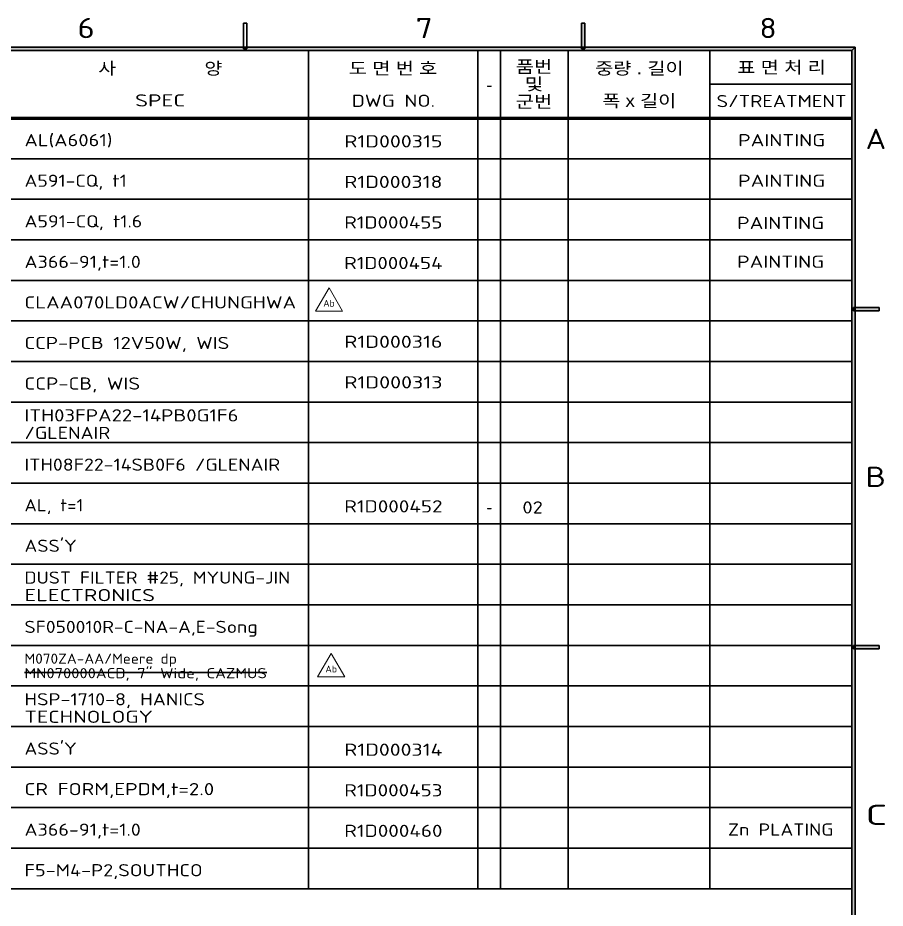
# Model space of a CAD drawing. Extents: x 23 to 417, y 3 to 294.
# Drawn here: x 286.4 to 414.7, y 159.9 to 291.6 of the extents above; entities that cross this region are included whole.
import ezdxf
from ezdxf.enums import TextEntityAlignment as Align

# ---------------------------------------------------------------- set-up
doc = ezdxf.new("R2010")
doc.units = 0
doc.layers.get('0').update_dxf_attribs({"lineweight": 13})
doc.layers.add('3', color=7, linetype='Continuous', lineweight=13)
doc.layers.add('5', color=7, linetype='Continuous', lineweight=13)
doc.styles.get("Standard").update_dxf_attribs({"font": 'isocp.shx'})
doc.styles.add('굴림', font='Gulim.ttf')

# ---------------------------------------------------------------- blocks, each defined once
blk = doc.blocks.new('BLOCK2378')
at = {"layer": '3', "color": 7, "lineweight": 13}
blk.add_text('A', height=3, dxfattribs=at).set_placement((411.78, 272.19), (414.82, 272.19), align=Align.FIT)
blk = doc.blocks.new('BLOCK2379')
at = {"layer": '3', "color": 7, "lineweight": 13}
blk.add_text('B', height=3, dxfattribs=at).set_placement((411.77, 222.19), (414.81, 222.19), align=Align.FIT)
blk = doc.blocks.new('BLOCK2380')
at = {"layer": '3', "color": 7, "lineweight": 13}
blk.add_text('C', height=3, dxfattribs=at).set_placement((411.77, 172.19), (415, 172.19), align=Align.FIT)
blk = doc.blocks.new('BLOCK2404')
at = {"layer": '3', "color": 7, "lineweight": 13}
blk.add_text('6', height=3, dxfattribs=at).set_placement((295.22, 288.59), (297.76, 288.59), align=Align.FIT)
blk = doc.blocks.new('BLOCK2406')
at = {"layer": '3', "color": 7, "lineweight": 13}
blk.add_text('7', height=3, dxfattribs=at).set_placement((345.22, 288.59), (347.76, 288.59), align=Align.FIT)
blk = doc.blocks.new('BLOCK2407')
at = {"layer": '3', "color": 7, "lineweight": 13}
blk.add_text('8', height=3, dxfattribs=at).set_placement((396.08, 288.59), (398.62, 288.59), align=Align.FIT)
blk = doc.blocks.new('BLOCK2432')
at = {"layer": '5', "color": 7, "lineweight": 13}
blk.add_text('DWG NO.', height=1.8, dxfattribs=at).set_placement((335.77, 278.43), (348.09, 278.43), align=Align.FIT)
blk = doc.blocks.new('BLOCK2434')
at = {"layer": '5', "color": 7, "lineweight": 13}
blk.add_text('-', height=1.8, dxfattribs=at).set_placement((355.68, 280.76), (356.56, 280.76), align=Align.FIT)
blk = doc.blocks.new('BLOCK2436')
at = {"layer": '5', "color": 7, "lineweight": 13}
blk.add_text('SPEC', height=1.8, dxfattribs=at).set_placement((303.73, 278.48), (311.14, 278.48), align=Align.FIT)
blk = doc.blocks.new('BLOCK2441')
at = {"layer": '5', "color": 7, "lineweight": 13}
blk.add_text('S/TREATMENT', height=1.8, dxfattribs=at).set_placement((389.73, 278.38), (408.96, 278.38), align=Align.FIT)
blk = doc.blocks.new('BLOCK2444')
at = {"layer": '5', "color": 7, "lineweight": 13}
blk.add_text('AL(A6061)', height=1.8, dxfattribs=at).set_placement((287.37, 272.6), (300.38, 272.6), align=Align.FIT)
blk = doc.blocks.new('BLOCK2448')
at = {"layer": '5', "color": 7, "lineweight": 13}
blk.add_text('PAINTING', height=1.8, dxfattribs=at).set_placement((392.93, 272.6), (405.79, 272.6), align=Align.FIT)
blk = doc.blocks.new('BLOCK2452')
at = {"layer": '5', "color": 7, "lineweight": 13}
blk.add_text('A591-CQ, t1', height=1.8, dxfattribs=at).set_placement((287.37, 266.6), (302.51, 266.6), align=Align.FIT)
blk = doc.blocks.new('BLOCK2453')
at = {"layer": '5', "color": 7, "lineweight": 13}
blk.add_text('PAINTING', height=1.8, dxfattribs=at).set_placement((392.93, 266.6), (405.79, 266.6), align=Align.FIT)
blk = doc.blocks.new('BLOCK2466')
at = {"layer": '5', "color": 7, "lineweight": 13}
blk.add_text('A591-CQ, t1.6', height=1.8, dxfattribs=at).set_placement((287.37, 260.6), (304.79, 260.6), align=Align.FIT)
blk = doc.blocks.new('BLOCK2467')
at = {"layer": '5', "color": 7, "lineweight": 13}
blk.add_text('A366-91,t=1.0', height=1.8, dxfattribs=at).set_placement((287.37, 254.6), (304.58, 254.6), align=Align.FIT)
blk = doc.blocks.new('BLOCK2470')
at = {"layer": '5', "color": 7, "lineweight": 13}
blk.add_text('CCP-CB, WIS', height=1.8, dxfattribs=at).set_placement((287.37, 236.6), (304.49, 236.6), align=Align.FIT)
blk = doc.blocks.new('BLOCK2471')
at = {"layer": '5', "color": 7, "lineweight": 13}
for s, p, p2 in [('ITH03FPA22-14PB0G1F6', (287.37, 231.89), (319.03, 231.89)), ('/GLENAIR', (287.37, 229.3), (300.06, 229.3))]:
    blk.add_text(s, height=1.8, dxfattribs=at).set_placement(p, p2, align=Align.FIT)
blk = doc.blocks.new('BLOCK2475')
at = {"layer": '5', "color": 7, "lineweight": 13}
blk.add_text('CLAA070LD0ACW/CHUNGHWA', height=1.8, dxfattribs=at).set_placement((287.37, 248.6), (327.55, 248.6), align=Align.FIT)
blk = doc.blocks.new('BLOCK2476')
at = {"layer": '5', "color": 7, "lineweight": 13}
blk.add_text('CCP-PCB 12V50W, WIS', height=1.8, dxfattribs=at).set_placement((287.37, 242.6), (317.67, 242.6), align=Align.FIT)
blk = doc.blocks.new('BLOCK2478')
at = {"layer": '5', "color": 7, "lineweight": 13}
blk.add_text("ASS'Y", height=1.8, dxfattribs=at).set_placement((287.37, 212.6), (295.12, 212.6), align=Align.FIT)
blk = doc.blocks.new('BLOCK2479')
at = {"layer": '5', "color": 7, "lineweight": 13}
for s, p, p2 in [('DUST FILTER #25, MYUNG-JIN', (287.37, 207.89), (326.67, 207.89)), ('ELECTRONICS', (287.37, 205.3), (306.68, 205.3))]:
    blk.add_text(s, height=1.8, dxfattribs=at).set_placement(p, p2, align=Align.FIT)
blk = doc.blocks.new('BLOCK2482')
at = {"layer": '5', "color": 7, "lineweight": 13}
blk.add_text('AL, t=1', height=1.8, dxfattribs=at).set_placement((287.37, 218.6), (296.09, 218.6), align=Align.FIT)
blk = doc.blocks.new('BLOCK2493')
at = {"layer": '5', "color": 7, "lineweight": 13}
blk.add_text('SF050010R-C-NA-A,E-Song', height=1.8, dxfattribs=at).set_placement((287.37, 200.6), (321.87, 200.6), align=Align.FIT)
blk = doc.blocks.new('BLOCK2495')
at = {"layer": '5', "color": 7, "lineweight": 13}
blk.add_text('ITH08F22-14SB0F6 /GLENAIR', height=1.8, dxfattribs=at).set_placement((287.37, 224.6), (325.19, 224.6), align=Align.FIT)
blk = doc.blocks.new('BLOCK2502')
at = {"layer": '5', "color": 1, "lineweight": 35}
blk.add_line((287.37, 194.76), (323.22, 194.76), dxfattribs=at)
at = {"layer": '5', "color": 1, "lineweight": 13}
for s, p, p2 in [('M070ZA-AA/Meere dp', (287.37, 196.05), (309.91, 196.05)), ('MN070000ACD, 7" Wide, CAZMUS', (287.37, 193.9), (323.22, 193.9))]:
    blk.add_text(s, height=1.5, dxfattribs=at).set_placement(p, p2, align=Align.FIT)
blk = doc.blocks.new('BLOCK2503')
at = {"layer": '5', "color": 7, "lineweight": 13}
blk.add_text('PAINTING', height=1.8, dxfattribs=at).set_placement((392.78, 260.36), (405.64, 260.36), align=Align.FIT)
blk = doc.blocks.new('BLOCK2507')
at = {"layer": '5', "color": 7, "lineweight": 13}
for s, p, p2 in [('HSP-1710-8, HANICS', (287.37, 189.89), (314.07, 189.89)), ('TECHNOLOGY', (287.37, 187.3), (306.36, 187.3))]:
    blk.add_text(s, height=1.8, dxfattribs=at).set_placement(p, p2, align=Align.FIT)
blk = doc.blocks.new('BLOCK2511')
at = {"layer": '5', "color": 7, "lineweight": 13}
blk.add_text("ASS'Y", height=1.8, dxfattribs=at).set_placement((287.37, 182.6), (295.12, 182.6), align=Align.FIT)
blk = doc.blocks.new('BLOCK2515')
at = {"layer": '5', "color": 7, "lineweight": 13}
blk.add_text('CR FORM,EPDM,t=2.0', height=1.8, dxfattribs=at).set_placement((287.37, 176.6), (315.43, 176.6), align=Align.FIT)
blk = doc.blocks.new('BLOCK2516')
at = {"layer": '5', "color": 7, "lineweight": 13}
blk.add_text('R1D000315', height=1.8, dxfattribs=at).set_placement((334.66, 272.43), (349.2, 272.43), align=Align.FIT)
blk = doc.blocks.new('BLOCK2517')
at = {"layer": '5', "color": 7, "lineweight": 13}
blk.add_text('R1D000318', height=1.8, dxfattribs=at).set_placement((334.66, 266.43), (349.2, 266.43), align=Align.FIT)
blk = doc.blocks.new('BLOCK2518')
at = {"layer": '5', "color": 7, "lineweight": 13}
blk.add_text('R1D000455', height=1.8, dxfattribs=at).set_placement((334.66, 260.43), (349.2, 260.43), align=Align.FIT)
blk = doc.blocks.new('BLOCK2519')
at = {"layer": '5', "color": 7, "lineweight": 13}
blk.add_text('R1D000454', height=1.8, dxfattribs=at).set_placement((334.66, 254.43), (349.2, 254.43), align=Align.FIT)
blk = doc.blocks.new('BLOCK2520')
at = {"layer": '5', "color": 7, "lineweight": 13}
blk.add_text('R1D000453', height=1.8, dxfattribs=at).set_placement((334.66, 176.43), (349.2, 176.43), align=Align.FIT)
blk = doc.blocks.new('BLOCK2521')
at = {"layer": '5', "color": 7, "lineweight": 13}
blk.add_text('R1D000314', height=1.8, dxfattribs=at).set_placement((334.66, 182.43), (349.2, 182.43), align=Align.FIT)
blk = doc.blocks.new('BLOCK2522')
at = {"layer": '5', "color": 7, "lineweight": 13}
blk.add_text('R1D000452', height=1.8, dxfattribs=at).set_placement((334.66, 218.43), (349.2, 218.43), align=Align.FIT)
blk = doc.blocks.new('BLOCK2523')
at = {"layer": '5', "color": 7, "lineweight": 13}
blk.add_text('-', height=1.8, dxfattribs=at).set_placement((355.68, 218.27), (356.56, 218.27), align=Align.FIT)
blk = doc.blocks.new('BLOCK2524')
at = {"layer": '5', "color": 7, "lineweight": 13}
blk.add_text('02', height=1.8, dxfattribs=at).set_placement((361.01, 218.27), (364.05, 218.27), align=Align.FIT)
blk = doc.blocks.new('BLOCK2525')
at = {"layer": '5', "color": 7, "lineweight": 13}
blk.add_text('R1D000313', height=1.8, dxfattribs=at).set_placement((334.66, 236.78), (349.2, 236.78), align=Align.FIT)
blk = doc.blocks.new('BLOCK2526')
at = {"layer": '5', "color": 7, "lineweight": 13}
blk.add_text('R1D000316', height=1.8, dxfattribs=at).set_placement((334.66, 242.78), (349.2, 242.78), align=Align.FIT)
blk = doc.blocks.new('BLOCK2527')
at = {"layer": '5', "color": 7, "lineweight": 13}
blk.add_text('PAINTING', height=1.8, dxfattribs=at).set_placement((392.78, 254.62), (405.64, 254.62), align=Align.FIT)
blk = doc.blocks.new('BLOCK2531')
at = {"layer": '5', "color": 7, "lineweight": 13}
blk.add_text('A366-91,t=1.0', height=1.8, dxfattribs=at).set_placement((287.37, 170.6), (304.58, 170.6), align=Align.FIT)
blk = doc.blocks.new('BLOCK2532')
at = {"layer": '5', "color": 7, "lineweight": 13}
blk.add_text('R1D000460', height=1.8, dxfattribs=at).set_placement((334.66, 170.43), (349.2, 170.43), align=Align.FIT)
blk = doc.blocks.new('BLOCK2533')
at = {"layer": '5', "color": 7, "lineweight": 13}
blk.add_text('Zn PLATING', height=1.8, dxfattribs=at).set_placement((391.41, 170.62), (407.01, 170.62), align=Align.FIT)
blk = doc.blocks.new('BLOCK2537')
at = {"layer": '5', "color": 7, "lineweight": 13}
blk.add_text('F5-M4-P2,SOUTHCO', height=1.8, dxfattribs=at).set_placement((287.37, 164.6), (313.72, 164.6), align=Align.FIT)
blk = doc.blocks.new('BLOCK2540')
at = {"layer": '3', "color": 7, "lineweight": 5}
blk.add_solid([(410.24, 9.76), (409.76, 10.24), (410.24, 287.24), (409.76, 286.76)], dxfattribs=at)
blk = doc.blocks.new('BLOCK2541')
at = {"layer": '3', "color": 7, "lineweight": 5}
blk.add_solid([(410.24, 287.24), (409.76, 286.76), (30, 287.24), (30, 286.76)], dxfattribs=at)
blk = doc.blocks.new('BLOCK2542')
at = {"layer": '3', "color": 7, "lineweight": 5}
blk.add_solid([(413.81, 248.74), (413.81, 248.26), (410.01, 248.74), (410.01, 248.26)], dxfattribs=at)
blk = doc.blocks.new('BLOCK2543')
at = {"layer": '3', "color": 7, "lineweight": 5}
blk.add_solid([(413.8, 198.74), (413.8, 198.26), (410, 198.74), (410, 198.26)], dxfattribs=at)
blk = doc.blocks.new('BLOCK2560')
at = {"layer": '3', "color": 3, "lineweight": 5}
blk.add_solid([(370.24, 290.8), (369.76, 290.8), (370.24, 287), (369.76, 287)], dxfattribs=at)
blk = doc.blocks.new('BLOCK2634')
at = {"layer": '3', "color": 7, "lineweight": 5}
blk.add_solid([(370.24, 290.8), (369.76, 290.8), (370.24, 287), (369.76, 287)], dxfattribs=at)
blk = doc.blocks.new('BLOCK3155')
at = {"color": 1, "lineweight": 13}
blk.add_lwpolyline([(83.59, 95.36), (87.59, 95.36), (85.59, 98.83)], close=True, dxfattribs=at)
blk.add_text('Ab', height=1, dxfattribs=at).set_placement((84.74, 96.03), (86.44, 96.03), align=Align.FIT)
blk = doc.blocks.new('BLOCK3156')
at = {"color": 1, "lineweight": 13}
blk.add_lwpolyline([(83.91, 41.24), (87.92, 41.24), (85.92, 44.71)], close=True, dxfattribs=at)
blk.add_text('Ab', height=1, dxfattribs=at).set_placement((85.06, 41.92), (86.77, 41.92), align=Align.FIT)

msp = doc.modelspace()

# ---------------------------------------------------------------- linework, layer by layer
at = {"color": 7, "lineweight": 35, "ltscale": 0.011875}
msp.add_line((319.7625, 287), (320.2375, 287), dxfattribs=at)
at = {"color": 7, "lineweight": 35}
for p, q in [((329.4025, 162.7625), (329.4025, 286.7625)), ((354.4025, 162.7625), (354.4025, 286.7625)), ((354.4025, 252.7625), (354.4025, 286.7625)), ((357.7625, 162.7625), (357.7625, 286.7625)), ((367.7625, 162.7625), (367.7625, 286.7625)), ((367.7625, 252.7625), (367.7625, 286.7625)), ((409.7625, 276.7625), (221.4025, 276.7625)), ((409.7625, 270.7625), (221.4025, 270.7625)), ((409.7625, 264.7625), (221.4025, 264.7625)), ((409.7625, 258.7625), (221.4025, 258.7625)), ((409.7625, 252.7625), (221.4025, 252.7625)), ((409.7625, 246.7625), (221.4025, 246.7625)), ((409.7625, 240.7625), (221.4025, 240.7625)), ((409.7625, 234.7625), (221.4025, 234.7625)), ((409.7625, 228.7625), (221.4025, 228.7625)), ((409.7625, 222.7625), (221.4025, 222.7625)), ((409.7625, 216.7625), (221.4025, 216.7625)), ((409.7625, 210.7625), (221.4025, 210.7625)), ((409.7625, 204.7625), (221.4025, 204.7625)), ((409.7625, 198.7625), (221.4025, 198.7625)), ((409.7625, 192.7625), (221.4025, 192.7625)), ((409.7625, 186.7625), (221.4025, 186.7625)), ((409.7625, 180.7625), (221.4025, 180.7625)), ((409.7625, 174.7625), (221.4025, 174.7625)), ((409.7625, 168.7625), (221.4025, 168.7625)), ((409.7625, 162.7625), (221.4025, 162.7625))]:
    msp.add_line(p, q, dxfattribs=at)
at = {"color": 7, "lineweight": 140}
msp.add_line((241.4025, 276.7625), (409.7625, 276.7625), dxfattribs=at)
at = {"layer": '3', "color": 7, "lineweight": 35, "ltscale": 0.095}
for p, q in [((319.7625, 287), (319.7625, 290.8)), ((320.2375, 290.8), (320.2375, 287)), ((369.7625, 287), (369.7625, 290.8)), ((370.2375, 290.8), (370.2375, 287)), ((410.0062, 248.7375), (413.8062, 248.7375)), ((413.8062, 248.2625), (410.0062, 248.2625)), ((410, 198.7375), (413.8, 198.7375)), ((413.8, 198.2625), (410, 198.2625))]:
    msp.add_line(p, q, dxfattribs=at)
at = {"layer": '3', "color": 7, "lineweight": 35, "ltscale": 0.011875}
for p, q in [((319.7625, 290.8), (320.2375, 290.8)), ((369.7625, 290.8), (370.2375, 290.8)), ((370.2375, 287), (369.7625, 287)), ((410.0062, 248.2625), (410.0062, 248.7375)), ((413.8062, 248.7375), (413.8062, 248.2625)), ((410, 198.2625), (410, 198.7375)), ((413.8, 198.7375), (413.8, 198.2625))]:
    msp.add_line(p, q, dxfattribs=at)
at = {"layer": '3', "color": 7, "lineweight": 35}
for p, q in [((30, 287.2375), (410.2375, 287.2375)), ((410.2375, 287.2375), (410.2375, 9.7625)), ((409.7625, 286.7625), (30, 286.7625)), ((388.7625, 162.7625), (388.7625, 286.7625)), ((409.7625, 10.2375), (409.7625, 286.7625)), ((409.7625, 281.7625), (388.7625, 281.7625))]:
    msp.add_line(p, q, dxfattribs=at)
at = {"layer": '3', "color": 7, "lineweight": 35, "ltscale": 0.016794}
for p, q in [((410.2375, 287.2375), (409.7625, 286.7625)), ((409.7625, 286.7625), (410.2375, 287.2375))]:
    msp.add_line(p, q, dxfattribs=at)

# ---------------------------------------------------------------- block references
at = {"lineweight": 0}
for name in ['BLOCK3155', 'BLOCK3156']:
    msp.add_blockref(name, (246.822, 152.8508), dxfattribs=at)
at = {"layer": '3', "lineweight": 0}
for name in ['BLOCK2404', 'BLOCK2406', 'BLOCK2407', 'BLOCK2560', 'BLOCK2634', 'BLOCK2541', 'BLOCK2540', 'BLOCK2378', 'BLOCK2542', 'BLOCK2379', 'BLOCK2543', 'BLOCK2380']:
    msp.add_blockref(name, (0, 0), dxfattribs=at)
at = {"layer": '5', "lineweight": 0}
for name in ['BLOCK2434', 'BLOCK2436', 'BLOCK2432', 'BLOCK2441', 'BLOCK2444', 'BLOCK2516', 'BLOCK2448', 'BLOCK2452', 'BLOCK2517', 'BLOCK2453', 'BLOCK2466', 'BLOCK2518', 'BLOCK2503', 'BLOCK2467', 'BLOCK2519', 'BLOCK2527', 'BLOCK2475', 'BLOCK2476', 'BLOCK2526', 'BLOCK2525', 'BLOCK2470', 'BLOCK2471', 'BLOCK2495', 'BLOCK2482', 'BLOCK2522', 'BLOCK2524', 'BLOCK2523', 'BLOCK2478', 'BLOCK2479', 'BLOCK2493', 'BLOCK2502', 'BLOCK2507', 'BLOCK2511', 'BLOCK2521', 'BLOCK2515', 'BLOCK2520', 'BLOCK2531', 'BLOCK2532', 'BLOCK2533', 'BLOCK2537']:
    msp.add_blockref(name, (0, 0), dxfattribs=at)

# ---------------------------------------------------------------- texts
at = {"layer": '5', "color": 7, "lineweight": 13, "style": '굴림'}
for s, width, p, p2 in [('사                 양', 0.975708, (298.2857, 283.2187), (316.6318, 283.2187)), ('도 면 번 호', 1.066458, (335.3439, 283.232), (348.4285, 283.232)), ('품번', 1.100096, (360.0352, 283.4759), (365.4352, 283.4759)), ('중량 . 길이', 1.066249, (371.7764, 283.232), (384.8611, 283.232)), ('표 면 처 리', 1.066458, (392.8023, 283.3779), (405.8869, 283.3779)), ('및', 1.100103, (361.3852, 280.8913), (364.0852, 280.8913)), ('군번', 1.100096, (360.0352, 278.3067), (365.4352, 278.3067)), ('폭 x 길이', 1.069799, (372.8225, 278.426), (383.7609, 278.426))]:
    msp.add_text(s, height=1.8, dxfattribs=dict(at, width=width)).set_placement(p, p2, align=Align.FIT)

doc.saveas('drawing.dxf')
